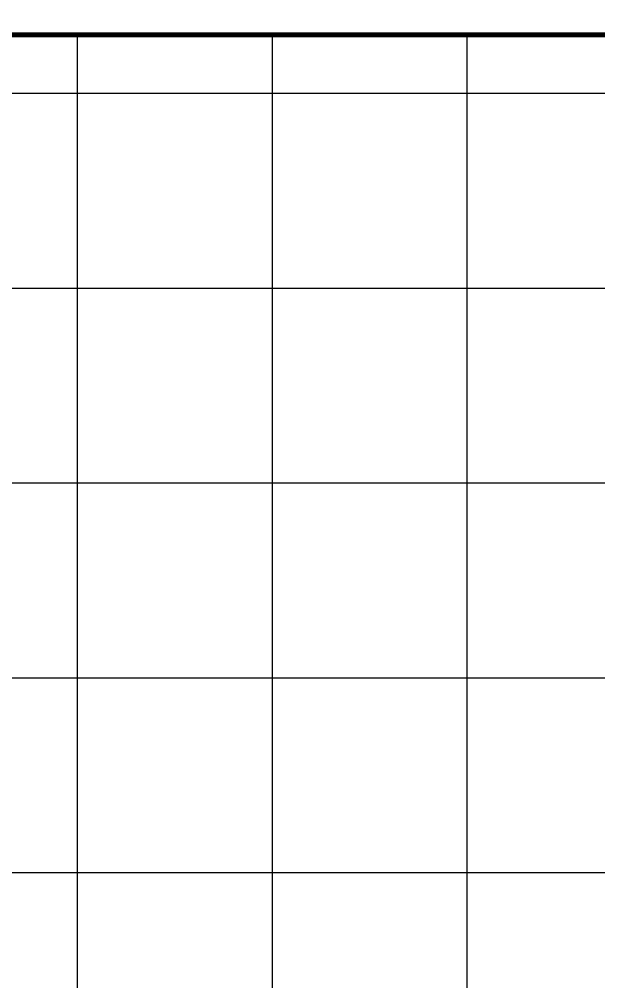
# Model space of a CAD drawing. Extents: x 346 to 4955, y 45 to 639.
# Drawn here: x 1409.25 to 1421.09, y 569.55 to 589.22 of the extents above; entities that cross this region are included whole.
import ezdxf

# ---------------------------------------------------------------- set-up
doc = ezdxf.new("R2010")
doc.units = 0
doc.header["$MEASUREMENT"] = 0
doc.layers.get('DEFPOINTS').update_dxf_attribs({"linetype": 'CONTINUOUS'})
doc.layers.add('PDF _Геометрия', color=7, linetype='CONTINUOUS')
doc.layers.add('Тонкие', color=7, linetype='CONTINUOUS')
doc.styles.add('GOST type A0', font='gost.TTF', dxfattribs={"oblique": 15, "height": 3.5})
doc.dimstyles.new('GOST type A', dxfattribs={"dimtxt": 3.5, "dimasz": 3, "dimexe": 2, "dimexo": 0, "dimgap": 1, "dimtad": 1, "dimtoh": 1, "dimtxsty": 'GOST type A0', "dimcen": 0, "dimazin": 2, "dimtfac": 1, "dimtmove": 0, "dimatfit": 3, "dimfxl": 1, "dimarcsym": 0})

# ---------------------------------------------------------------- blocks, each defined once
blk = doc.blocks.new('*D123')
at = {"layer": 'DEFPOINTS', "color": 0, "transparency": 16777216}
for p in [(1427.586, 601.152), (1196.428, 582.924), (1427.586, 582.925)]:
    blk.add_point(p, dxfattribs=at)
at = {"layer": 'Тонкие', "color": 0, "lineweight": -2, "transparency": 16777216}
for p, q in [((1196.428, 582.924), (1196.428, 603.152)), ((1427.586, 582.925), (1427.586, 603.152)), ((1199.428, 601.152), (1424.586, 601.152))]:
    blk.add_line(p, q, dxfattribs=at)
at = {"layer": 'Тонкие', "color": 0, "transparency": 16777216}
for points in [[(1199.428, 601.652), (1199.428, 600.652), (1196.428, 601.152)], [(1424.586, 601.652), (1424.586, 600.652), (1427.586, 601.152)]]:
    blk.add_solid(points, dxfattribs=at)
at = {"layer": 'Тонкие', "color": 0, "transparency": 16777216, "insert": (1312.007, 603.903), "char_height": 3.5, "attachment_point": 5, "style": 'GOST type A0'}
blk.add_mtext('115', dxfattribs=at)
blk = doc.blocks.new('*D124')
at = {"layer": 'DEFPOINTS', "color": 0, "transparency": 16777216}
for p in [(1432.568, 613.875), (1191.247, 588.904), (1432.568, 588.904)]:
    blk.add_point(p, dxfattribs=at)
at = {"layer": 'Тонкие', "color": 0, "lineweight": -2, "transparency": 16777216}
for p, q in [((1191.247, 588.904), (1191.247, 615.875)), ((1432.568, 588.904), (1432.568, 615.875)), ((1194.247, 613.875), (1429.568, 613.875))]:
    blk.add_line(p, q, dxfattribs=at)
at = {"layer": 'Тонкие', "color": 0, "transparency": 16777216}
for points in [[(1194.247, 614.375), (1194.247, 613.375), (1191.247, 613.875)], [(1429.568, 614.375), (1429.568, 613.375), (1432.568, 613.875)]]:
    blk.add_solid(points, dxfattribs=at)
at = {"layer": 'Тонкие', "color": 0, "transparency": 16777216, "insert": (1311.908, 616.889), "char_height": 3.5, "attachment_point": 5, "style": 'GOST type A0'}
blk.add_mtext('120±0,1', dxfattribs=at)

msp = doc.modelspace()

# ---------------------------------------------------------------- linework, layer by layer
at = {"layer": 'PDF _Геометрия', "lineweight": 18}
for points in [[(1188.776, 228.904), (1191.247, 228.904), (1432.568, 228.904), (1432.568, 588.904), (1191.247, 588.904), (1191.247, 228.904), (1190.012, 228.904)], [(1410.449, 228.904), (1410.449, 588.904)], [(1414.434, 228.904), (1414.434, 588.904)], [(1418.42, 228.904), (1418.42, 588.904)], [(1191.247, 587.708), (1432.568, 587.708)], [(1191.247, 583.721), (1432.568, 583.721)], [(1191.247, 579.735), (1432.568, 579.735)], [(1191.247, 575.748), (1432.568, 575.748)], [(1191.247, 571.761), (1432.568, 571.761)]]:
    msp.add_lwpolyline(points, dxfattribs=at)
at = {"layer": 'PDF _Геометрия', "lineweight": 60}
for points in [[(1432.568, 228.904), (1191.247, 228.904), (1191.247, 588.904), (1432.568, 588.904)], [(1432.568, 228.904), (1191.247, 228.904), (1191.247, 588.904), (1432.568, 588.904)], [(1432.568, 588.904), (1191.247, 588.904), (1191.247, 228.904), (1432.568, 228.904)]]:
    msp.add_lwpolyline(points, close=True, dxfattribs=at)
msp.add_lwpolyline([(1191.247, 588.904), (1432.568, 588.904)], dxfattribs=at)

# ---------------------------------------------------------------- dimensions: what is measured, and where the dimension line sits
at = {"layer": 'Тонкие'}
for base, p1, p2, text, picture, middle in [((1432.568, 613.875), (1191.247, 588.904), (1432.568, 588.904), '120±0,1', '*D124', (1311.908, 616.889)), ((1427.586, 601.152), (1196.428, 582.924), (1427.586, 582.925), '115', '*D123', (1312.007, 603.903))]:
    dim = msp.add_linear_dim(base=base, p1=p1, p2=p2, text=text, dimstyle='GOST type A', dxfattribs=at)
    dim.commit()
    dim.dimension.update_dxf_attribs({"geometry": picture, "text_midpoint": middle})

doc.saveas('drawing.dxf')
